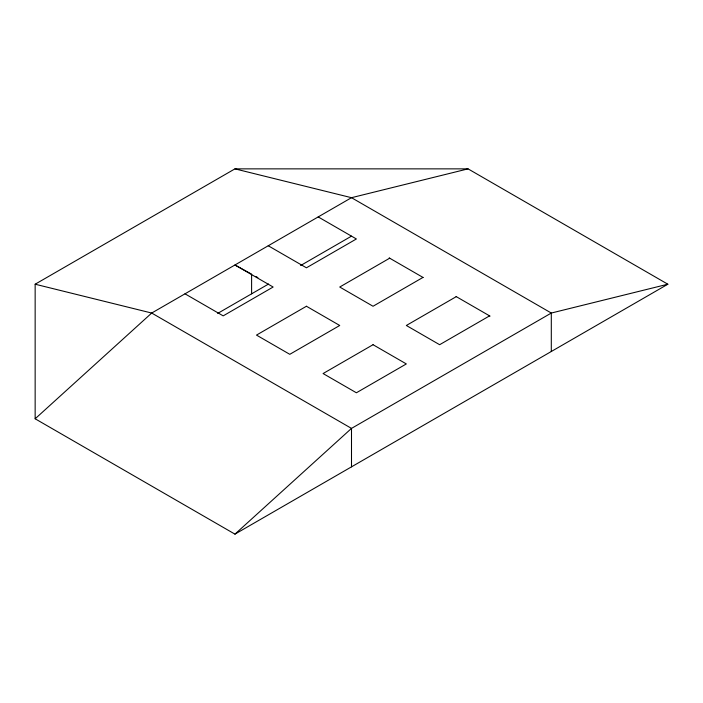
<?xml version="1.0" encoding="UTF-8"?>
<svg xmlns="http://www.w3.org/2000/svg" width="703" height="703" viewBox="0 0 703 703"><rect width="100%" height="100%" fill="white"/><g stroke="black" fill="none" stroke-linecap="round" stroke-linejoin="round"><path stroke-width="1.05" d="M35.15 418.786L151.699 313.046L351.5 197.692L468.049 168.861L667.85 284.214L234.951 534.139L35.15 418.786L35.15 284.214L234.951 168.861L468.049 168.861M234.951 534.139L351.5 428.399L551.301 313.046L667.85 284.214M217.675 313.415L268.564 284.03M300.612 265.532L351.5 236.146M389.682 258.194L339.734 287.026L373.038 306.253L422.986 277.421M456.282 296.64L406.334 325.48L439.639 344.707L489.587 315.867M234.951 168.861L351.5 197.692L551.301 313.046L551.301 351.5M35.15 284.214L151.699 313.046L351.5 428.399L351.5 466.854M256.085 276.622L257.878 277.606M318.204 216.919L356.386 238.967L306.438 267.808L268.247 245.76M389.198 257.913L423.127 277.5M456.115 296.543L490.044 316.13M185.003 293.819L223.185 315.867L273.133 287.026L234.951 264.987L251.604 274.152L251.604 293.828M306.438 306.253L256.481 335.094L289.785 354.321L339.734 325.48L306.438 306.253M373.038 344.707L323.081 373.548L356.386 392.775L406.334 363.934L373.038 344.707"/></g></svg>
